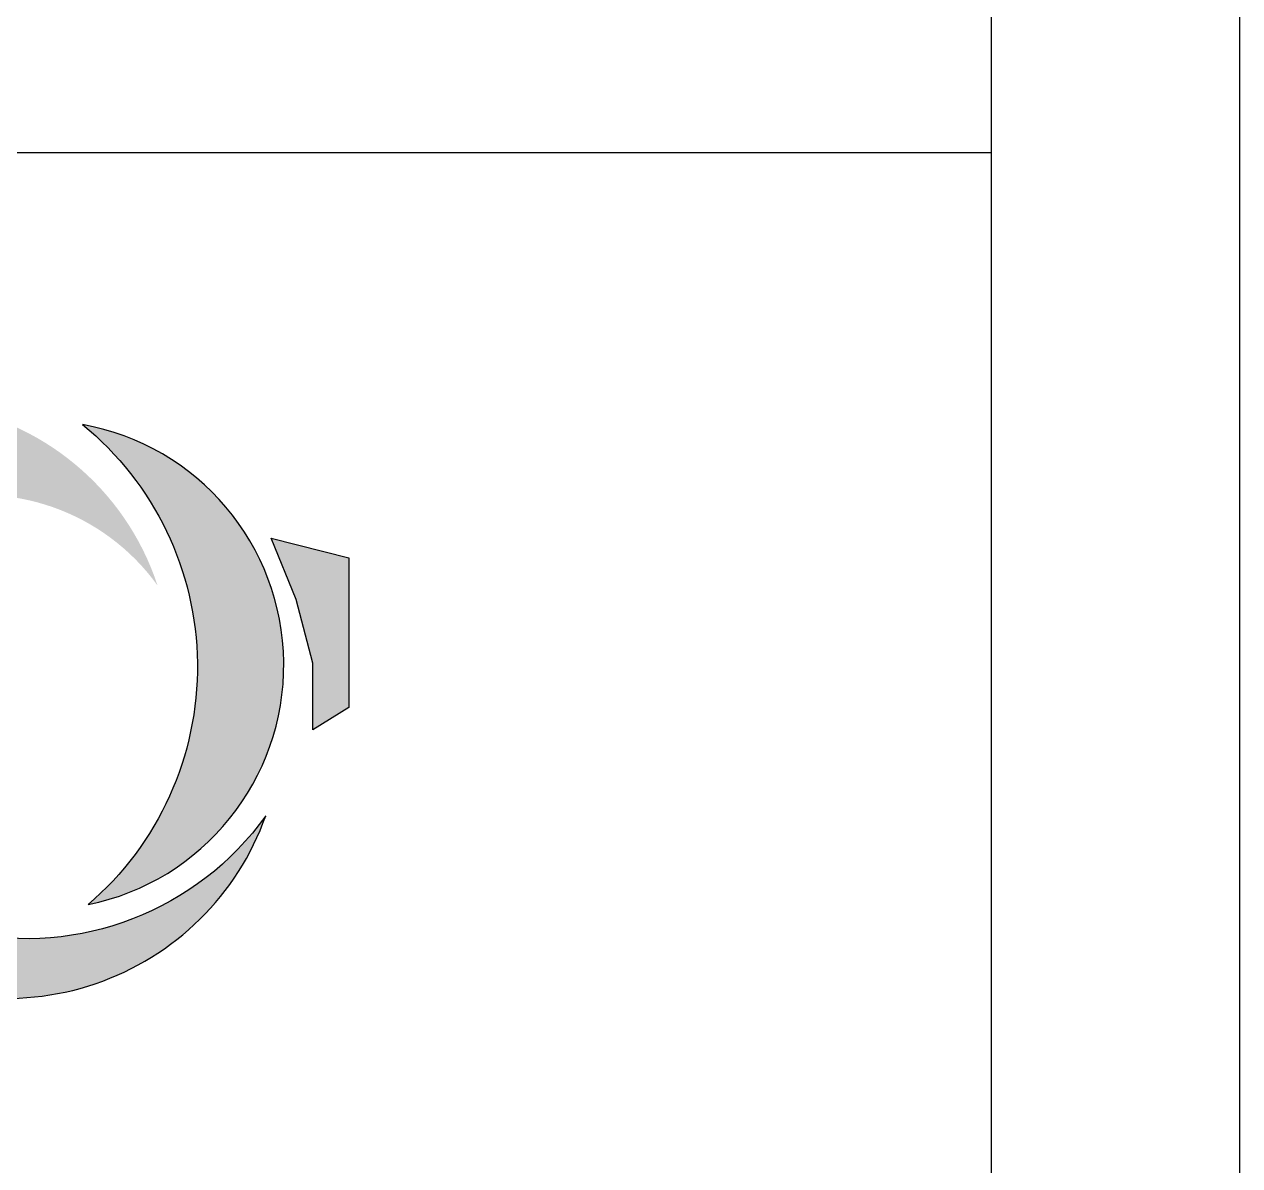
# Model space of a CAD drawing. Header units: inches. Extents: x 3613 to 8393, y -2205 to -794.
# Drawn here: x 4013.45 to 4033.22, y -1846.58 to -1828.02 of the extents above; entities that cross this region are included whole.
import ezdxf

# ---------------------------------------------------------------- set-up
doc = ezdxf.new("R2010")
doc.units = ezdxf.units.IN
doc.header["$MEASUREMENT"] = 0

msp = doc.modelspace()

# ---------------------------------------------------------------- hatches: boundary and pattern name
at = {"ltscale": 1000}
h = msp.add_hatch(color=0, dxfattribs=at)
h.dxf.hatch_style = 1
h.paths.add_polyline_path([(4007.902, -1836.152), (4008.489, -1837.01), (4008.94, -1837.958), (4009.211, -1838.905, -0.694994), (4015.62, -1837.145, 0.630929)], flags=17)
h.paths.add_polyline_path([(4005.645, -1834.302), (4006.729, -1834.979), (4007.631, -1835.836), (4008.353, -1834.979), (4009.301, -1834.302)], flags=17)
h.paths.add_polyline_path([(4006.999, -1837.371), (4007.857, -1839.447), (4008.353, -1840.53), (4008.985, -1841.568), (4009.797, -1842.426), (4010.745, -1843.148, 0.483098), (4017.38, -1840.891, -0.656849), (4008.805, -1839.041), (4008.534, -1838.138), (4008.128, -1837.281), (4007.631, -1836.468), (4006.954, -1835.746), (4006.232, -1835.159), (4005.42, -1834.663), (4004.517, -1834.347), (4003.569, -1834.121), (4002.621, -1834.031), (4001.674, -1834.121), (4000.771, -1834.347), (3999.869, -1834.708), (3999.056, -1835.295), (3998.379, -1835.972), (3997.838, -1836.784), (3997.476, -1837.732), (3997.296, -1838.68), (3997.341, -1839.673), (3997.567, -1840.62), (3997.973, -1841.523), (3998.515, -1842.29), (3999.237, -1842.967), (4000.094, -1843.464), (4000.997, -1843.825), (4001.945, -1843.96), (4002.937, -1843.96), (4003.885, -1843.689), (4004.788, -1843.283), (4005.555, -1842.697), (4004.652, -1842.922), (4003.75, -1843.058), (4002.802, -1843.012, -0.56248), (3999.598, -1836.288, -0.547638)])
h.paths.add_polyline_path([(4006.187, -1836.829), (4005.645, -1836.243), (4004.968, -1835.746), (4004.201, -1835.43), (4003.389, -1835.25), (4002.576, -1835.25), (4001.764, -1835.385), (4000.997, -1835.701), (4000.952, -1835.791), (4000.952, -1835.882), (4001.042, -1835.927), (4001.132, -1835.927), (4001.809, -1835.701), (4002.531, -1835.611), (4003.298, -1835.701), (4003.975, -1835.927), (4004.607, -1836.333), (4005.149, -1836.829), (4005.555, -1837.461), (4005.781, -1838.138), (4006.232, -1839.447), (4006.819, -1840.666), (4007.631, -1841.749), (4008.579, -1842.742), (4009.391, -1843.328), (4010.294, -1843.735), (4011.242, -1843.915), (4010.249, -1843.328), (4009.346, -1842.561), (4008.534, -1841.658), (4007.902, -1840.666), (4007.451, -1839.582), (4006.638, -1837.551)], flags=17)
h.paths.add_polyline_path([(4005.194, -1841.207), (4004.562, -1841.839), (4003.84, -1842.335), (4003.028, -1842.606), (4004.066, -1842.606), (4005.059, -1842.426), (4006.052, -1842.065), (4006.954, -1841.568), (4006.322, -1840.62), (4005.826, -1839.628), (4005.6, -1840.485)], flags=16)
h.paths.add_polyline_path([(4014.491, -1842.335, 0.826788), (4014.401, -1834.528, -0.46686)])
h.paths.add_polyline_path([(4018.734, -1836.694), (4017.47, -1836.378), (4017.876, -1837.371), (4018.147, -1838.409), (4018.147, -1839.492), (4018.734, -1839.131)])
h.paths.add_polyline_path([(3996.303, -1839.131), (3996.89, -1839.492), (3996.89, -1838.409), (3997.161, -1837.371), (3997.567, -1836.378), (3996.303, -1836.694)])

# ---------------------------------------------------------------- linework, layer by layer
msp.add_line((4029.183, -1860.885), (4029.183, -1574.144))
for points in [[(4033.221, -1865.144), (4033.221, -1568.144), (3613.221, -1568.144), (3613.221, -1865.144)], [(4017.47, -1836.378), (4018.734, -1836.694), (4018.734, -1839.131), (4018.147, -1839.492), (4018.147, -1838.409), (4017.876, -1837.371)]]:
    msp.add_lwpolyline(points, close=True)
msp.add_lwpolyline([(3632.745, -1830.105), (4029.183, -1830.105)])
msp.add_lwpolyline([(4014.491, -1842.335, 0.826788), (4014.401, -1834.528, -0.46686)], format="xyb", close=True)
msp.add_lwpolyline([(4010.745, -1843.148, 0.483098), (4017.38, -1840.891, -0.656849), (4008.805, -1839.041)], format="xyb")

doc.saveas('drawing.dxf')
